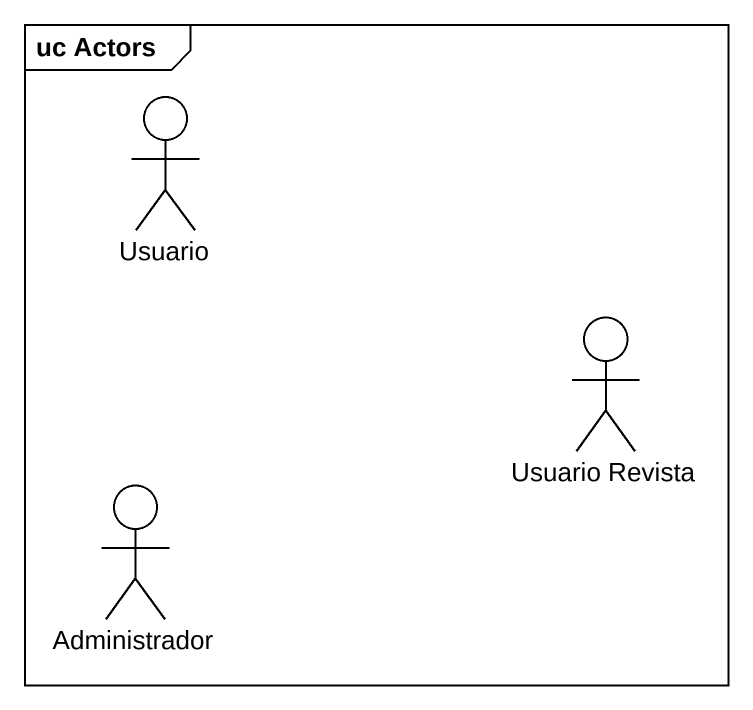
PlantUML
@startuml
mainframe uc Actors
actor Usuario
actor "Usuario Revista" as Usuario_Revista
actor Administrador
@enduml
